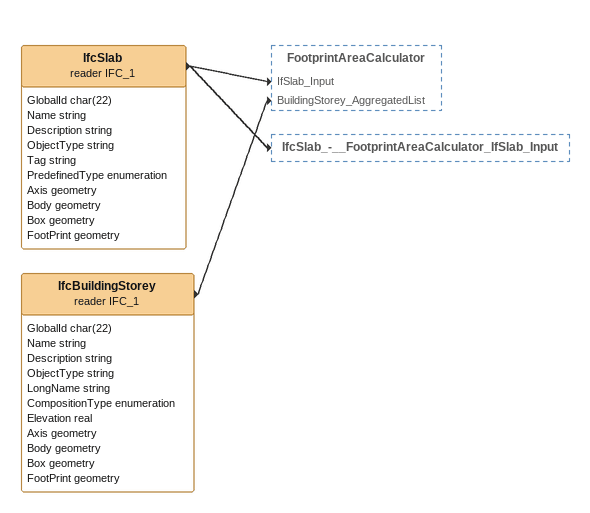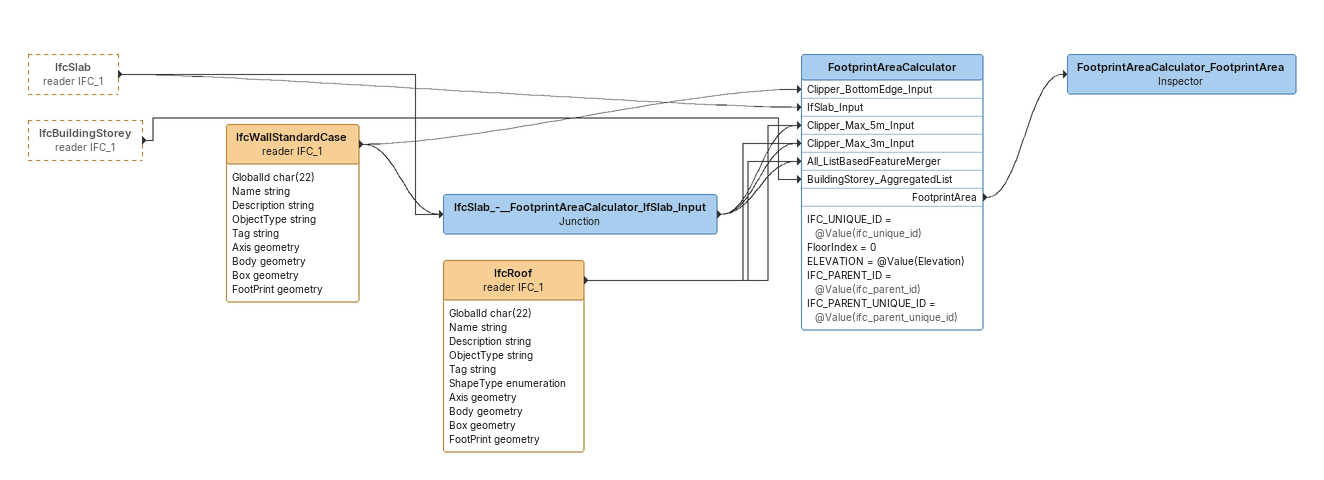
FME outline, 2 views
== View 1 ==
IfcSlab (reader IFC_1)
    attributes: GlobalId char(22), Name string, Description string, ObjectType string, Tag string, PredefinedType enumeration, Axis geometry, Body geometry, Box geometry, FootPrint geometry
    -> FootprintAreaCalculator [IfSlab_Input]
    -> IfcSlab_-__FootprintAreaCalculator_IfSlab_Input
IfcBuildingStorey (reader IFC_1)
    attributes: GlobalId char(22), Name string, Description string, ObjectType string, LongName string, CompositionType enumeration, Elevation real, Axis geometry, Body geometry, Box geometry, FootPrint geometry
    -> FootprintAreaCalculator [BuildingStorey_AggregatedList]

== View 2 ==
IfcSlab (reader IFC_1) [outside]
    -> FootprintAreaCalculator [IfSlab_Input]
    -> IfcSlab_-__FootprintAreaCalculator_IfSlab_Input
IfcBuildingStorey (reader IFC_1) [outside]
    -> FootprintAreaCalculator [BuildingStorey_AggregatedList]
IfcWallStandardCase (reader IFC_1)
    attributes: GlobalId char(22), Name string, Description string, ObjectType string, Tag string, Axis geometry, Body geometry, Box geometry, FootPrint geometry
    -> FootprintAreaCalculator [Clipper_BottomEdge_Input]
    -> IfcSlab_-__FootprintAreaCalculator_IfSlab_Input
IfcSlab_-__FootprintAreaCalculator_IfSlab_Input: Junction
    -> FootprintAreaCalculator [All_ListBasedFeatureMerger]
    -> FootprintAreaCalculator [Clipper_Max_3m_Input]
    -> FootprintAreaCalculator [Clipper_Max_5m_Input]
IfcRoof (reader IFC_1)
    attributes: GlobalId char(22), Name string, Description string, ObjectType string, Tag string, ShapeType enumeration, Axis geometry, Body geometry, Box geometry, FootPrint geometry
    -> FootprintAreaCalculator [Clipper_Max_5m_Input]
    -> FootprintAreaCalculator [Clipper_Max_3m_Input]
    -> FootprintAreaCalculator [All_ListBasedFeatureMerger]
FootprintAreaCalculator
    IFC_UNIQUE_ID = @Value(ifc_unique_id)
    FloorIndex = 0
    ELEVATION = @Value(Elevation)
    IFC_PARENT_ID = @Value(ifc_parent_id)
    IFC_PARENT_UNIQUE_ID = @Value(ifc_parent_unique_id)
    FootprintArea -> FootprintAreaCalculator_FootprintArea
FootprintAreaCalculator_FootprintArea: Inspector
